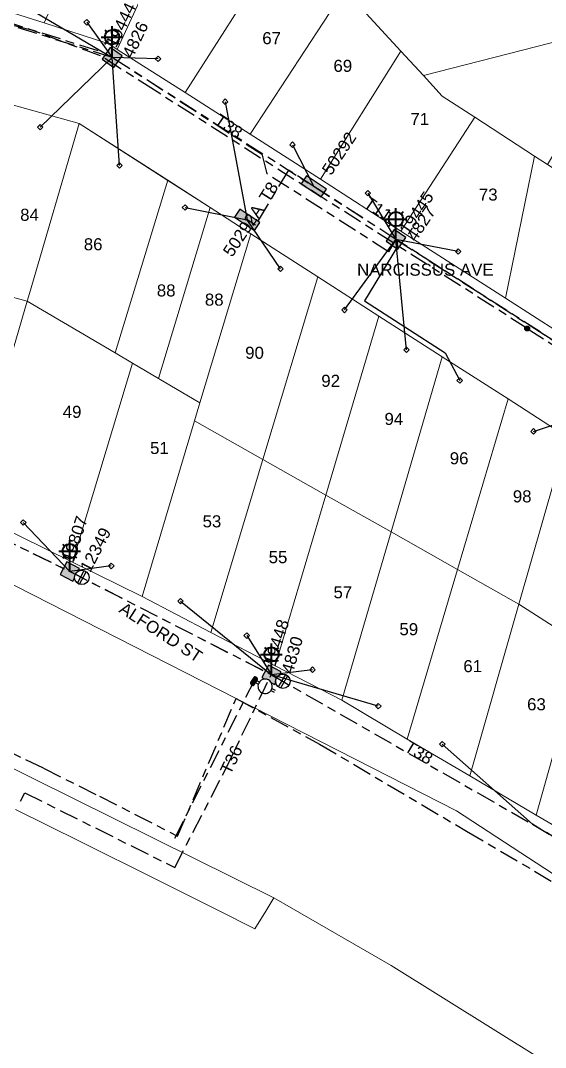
# Model space of a CAD drawing. Header units: metres. Extents: x 301341 to 310479, y 6262403 to 6265281.
# Drawn here: x 303137.1 to 303246, y 6264099.3 to 6264312.3 of the extents above; entities that cross this region are included whole.
import ezdxf
from ezdxf.enums import TextEntityAlignment as Align

# ---------------------------------------------------------------- set-up
doc = ezdxf.new("R2010")
doc.units = ezdxf.units.M
doc.linetypes.add('Cable Exist UG', pattern=[8.2, 4, -1.2, 1.8, -1.2])
doc.layers.get('0').update_dxf_attribs({"color": 6})
doc.layers.add('Cadastre Land Parcels_SP_EXT', color=9, linetype='Continuous', lineweight=5)
doc.layers.add('Cadastre Roads_SP_EXT', color=9, linetype='Continuous', lineweight=5)
for name, color, linetype in [('Equip_HV_EXT', 7, 'Continuous'), ('Equip_LV_EXT', 7, 'Continuous'), ('Equip_SL_EXT', 7, 'Continuous'), ('Equip_SP_SL_EXT', 7, 'Continuous'), ('Mains_HV_EXT', 7, 'Continuous'), ('Mains_LV_EXT', 7, 'Continuous'), ('Mains_SL_EXT', 7, 'Continuous'), ('Services_SP_EXT', 7, 'Continuous'), ('SupportsUG_SP_LV_EXT', 7, 'Continuous'), ('SupportsUG_SP_LV_SL_EXT', 7, 'Continuous')]:
    doc.layers.add(name, color=color, linetype=linetype)
doc.styles.add('COLUMN_LABEL', font='arial.ttf')
doc.styles.add('iecARIAL', font='arial.ttf', dxfattribs={"height": 2})
doc.styles.add('POLE_LABEL', font='arial.ttf')
doc.styles.get("Standard").update_dxf_attribs({"font": 'arial.ttf'})

# ---------------------------------------------------------------- blocks, each defined once
blk = doc.blocks.new('COLUMN_EXT')
blk.add_hatch(color=256).paths.add_polyline_path([(-1.49, 1.48), (-1.49, -1.49), (1.48, -1.49), (1.48, 1.48)])
blk.add_lwpolyline([(-1.49, -1.49), (1.48, -1.49), (1.48, 1.48), (-1.49, 1.48)], close=True)
for tag, height, style, flags, p in [('ASSET_NUM', 2.5, 'COLUMN_LABEL', 8, (2, 2)), ('STRUCTURE_PLANT_NUMBER', 0.2, 'POLE_LABEL', 9, (1.81, 0.03)), ('STREET_CODE', 0.2, 'COLUMN_LABEL', 9, (1.81, -0.2))]:
    blk.add_attdef(tag, text='', height=height, dxfattribs=dict(style=style, flags=flags)).set_placement(p, align=Align.MIDDLE_LEFT)
at = {"flags": 9}
for tag, p in [('COLUMN_TYPE', (1.81, -0.4)), ('OWNED_BY', (1.81, -0.6)), ('STATE', (1.81, -0.8)), ('USAGE', (1.81, -1)), ('STREETNAME', (1.81, -1.6)), ('SUBURB', (1.81, -1.8)), ('LEGEND', (1.81, -1.2)), ('LOCATION', (1.81, -1.4)), ('NOTES', (1.81, -2))]:
    blk.add_attdef(tag, text='', height=0.2, dxfattribs=at).set_placement(p, align=Align.MIDDLE_LEFT)
at = {"flags": 1}
blk.add_attdef('Z', (1.81, -2.35), '', height=0.2, dxfattribs=at)
blk = doc.blocks.new('PILLAR_EXT')
blk.add_hatch(color=256).paths.add_polyline_path([(-2.475, 0.99), (-2.475, -0.99), (2.475, -0.99), (2.475, 0.99)])
blk.add_lwpolyline([(-2.475, -0.99), (2.475, -0.99), (2.475, 0.99), (-2.475, 0.99)], close=True)
at = {"style": 'iecARIAL', "flags": 8}
blk.add_attdef('ASSET_NUM', (1.5, 3.5), '', height=2.5, dxfattribs=at)
for tag, p, flags in [('OWNED_BY', (0, -0.2), 9), ('STATE', (0, -0.4), 9), ('SUPPORT_TYPE', (0, -0.6), 9), ('STREETNAME', (0, -1.8), 9), ('SUBURB', (0, -2), 1), ('USAGE', (0, -0.8), 9), ('LEGEND', (0, -1), 9), ('LOCATION', (0, -1.2), 9), ('NOTES', (0, -1.4), 9), ('PARENT', (0, -1.6), 9)]:
    blk.add_attdef(tag, p, '', height=0.2, dxfattribs=dict(flags=flags))
blk = doc.blocks.new('SL_LANTERN_EXT')
at = {"lineweight": 40}
for p, q in [((0, 1.97), (0, 6.47)), ((-1.46, 5.68), (-1.06, 5.28)), ((1.46, 5.68), (1.06, 5.28)), ((-2.25, 4.22), (2.25, 4.22)), ((-1.46, 2.76), (-1.06, 3.16)), ((0, 0), (0, 2.72)), ((1.46, 2.76), (1.06, 3.16))]:
    blk.add_line(p, q, dxfattribs=at)
blk.add_circle((0, 4.22), 1.5, dxfattribs=at)
at = {"style": 'iecARIAL', "flags": 8}
blk.add_attdef('ASSET_NUM', (1.5, 1.5), '', height=2.5, dxfattribs=at)
for tag, p, height, flags in [('OPERATING_VOLTAGE', (0.98, -1.65), 0.2, 9), ('ORIENTATION', (0.98, -1.85), 0.2, 9), ('OWNED_BY', (0.98, -2.05), 0.2, 9), ('STATE', (0.98, -2.25), 0.2, 9), ('CONSTRUCTED_VOLTAGE', (0.98, -0.65), 0.2, 9), ('CONTROL_TYPE', (0.98, -0.85), 0.2, 9), ('LANTERN_PURPOSE', (0.98, -1.05), 0.2, 9), ('LANTERN_TYPE', (0.98, -1.25), 0.2, 9), ('NO_PHASES', (0.98, -1.45), 0.2, 9), ('LNUMBER', (2.18, -3.25), 2.5, 8), ('USAGE', (0.98, -2.45), 0.2, 9), ('CEXIST', (0.98, -2.65), 0.2, 9), ('CNEW', (0.98, -2.85), 0.2, 9), ('CNUMBER', (0.98, -3.05), 0.2, 9), ('CREMOVE', (0.98, -3.25), 0.2, 9), ('CREPLACE', (0.98, -3.45), 0.2, 9), ('LKINGHEIGHT', (0.98, -3.65), 0.2, 9), ('LBRACKET', (0.98, -3.85), 0.2, 9), ('LBRACKETVOCAB', (0.98, -4.05), 0.2, 9), ('LCATEGORY', (0.98, -4.25), 0.2, 9), ('LCHARGE1', (0.98, -4.45), 0.2, 9), ('LCHARGE1PERCENT', (0.98, -4.65), 0.2, 9), ('LCHARGE2', (0.98, -4.85), 0.2, 9), ('LCHARGE2PERCENT', (0.98, -5.05), 0.2, 9), ('LCHARGE3', (0.98, -5.25), 0.2, 9), ('LCHARGE3PERCENT', (0.98, -5.45), 0.2, 9), ('LEXIST', (0.98, -5.65), 0.2, 9), ('LLAMP', (0.98, -5.85), 0.2, 9), ('LLAMPVOCAB', (0.98, -6.05), 0.2, 9), ('LMAST', (0.98, -6.25), 0.2, 9), ('LMASTVOCAB', (0.98, -6.45), 0.2, 9), ('LNEW', (0.98, -6.65), 0.2, 9), ('LANTNUMBER', (0.98, -6.85), 0.2, 9), ('LOUTREACH', (0.98, -7.25), 0.2, 9), ('LOUTREACHVOCAB', (0.98, -7.45), 0.2, 9), ('LRATECODE', (0.98, -7.65), 0.2, 9), ('LREMOVE', (0.98, -7.85), 0.2, 9), ('LREPLACE', (0.98, -8.05), 0.2, 9), ('LTYPE', (0.98, -8.25), 0.2, 9), ('LTYPEVOCAB', (0.98, -8.45), 0.2, 9), ('LEGEND', (0.98, -8.65), 0.2, 9), ('STREETNAME', (0.98, -9.25), 0.2, 9), ('SUBURB', (0.98, -9.45), 0.2, 1), ('LOCATION', (0.98, -8.85), 0.2, 9), ('NOTES', (0.98, -9.05), 0.2, 9)]:
    blk.add_attdef(tag, p, '', height=height, dxfattribs=dict(flags=flags))
blk = doc.blocks.new('CCP_EXT')
at = {"flags": 9}
for tag, p in [('STATE', (0, -1.8)), ('NOTES', (0, -2))]:
    blk.add_attdef(tag, text='', height=0.2, dxfattribs=at).set_placement(p, align=Align.MIDDLE_LEFT)
blk.add_wipeout([(0, 0.57), (0.57, 0), (0, -0.57), (-0.57, 0)])
blk.add_lwpolyline([(-0.57, 0), (0, 0.57), (0.57, 0), (0, -0.57), (-0.57, 0)])
at = {"flags": 1}
blk.add_attdef('Z', (0, 0), '', height=0.2, dxfattribs=at)
at = {"flags": 9}
for tag, p in [('CCP_TYPE', (0, 0)), ('CONSTRUCTED_VOLTAGE', (0, -0.2)), ('OPERATING_VOLTAGE', (0, -0.6)), ('ORIENTATION', (0, -0.8)), ('OWNED_BY', (0, -1)), ('NO_PHASES', (0, -0.4)), ('USAGE', (0, -1.2)), ('LEGEND', (0, -1.4)), ('LIFE_SUPPORT', (0, -1.6))]:
    blk.add_attdef(tag, text='', height=0.2, dxfattribs=at).set_placement(p, align=Align.MIDDLE_LEFT)
blk = doc.blocks.new('SL_STJ_EXT')
h = blk.add_hatch(color=256)
edge = h.paths.add_edge_path()
edge.add_ellipse((-0.59, 0.13), major_axis=(0.226, 0.226), ratio=1, start_angle=45, end_angle=135)
edge.add_line((-0.91, 0.13), (-0.91, -0.13))
edge.add_ellipse((-0.59, -0.13), major_axis=(0.226, 0.226), ratio=1, start_angle=135, end_angle=225)
edge.add_line((-0.59, -0.45), (0.59, -0.45))
edge.add_ellipse((0.59, -0.13), major_axis=(-0.226, 0.226), ratio=1, start_angle=135, end_angle=225)
edge.add_line((0.91, -0.13), (0.91, 0.13))
edge.add_ellipse((0.59, 0.13), major_axis=(-0.226, 0.226), ratio=1, start_angle=225, end_angle=315)
edge.add_line((0.59, 0.45), (-0.59, 0.45))
blk.add_lwpolyline([(-0.91, 0.13), (-0.91, -0.13, 0.414214), (-0.59, -0.45), (0.59, -0.45, 0.414214), (0.91, -0.13), (0.91, 0.13, 0.414214), (0.59, 0.45), (-0.59, 0.45, 0.414214)], format="xyb", close=True)
at = {"flags": 1}
blk.add_attdef('Z', (0, 0), '', height=0.2, dxfattribs=at)
at = {"flags": 9}
for tag, p in [('ORIENTATION', (0, 0)), ('USAGE', (0, -0.2)), ('LEGEND', (0, -0.4)), ('NOTES', (0, -0.6))]:
    blk.add_attdef(tag, text='', height=0.2, dxfattribs=at).set_placement(p, align=Align.MIDDLE_LEFT)
blk = doc.blocks.new('LV_UG_LINKS_CLOSED_EXT')
blk.add_wipeout([(-1.06, 1.06), (-1.18, 0.92), (-1.29, 0.76), (-1.37, 0.59), (-1.43, 0.42), (-1.48, 0.23), (-1.49, 0.05), (-1.49, -0.14), (-1.46, -0.33), (-1.41, -0.51), (-1.33, -0.68), (-1.24, -0.84), (-1.12, -0.99), (-0.99, -1.12), (-0.84, -1.24), (-0.68, -1.33), (-0.51, -1.41), (-0.33, -1.46), (-0.14, -1.49), (0.05, -1.49), (0.23, -1.48), (0.42, -1.43), (0.59, -1.37), (0.76, -1.29), (0.92, -1.18), (1.06, -1.06), (1.18, -0.92), (1.29, -0.76), (1.37, -0.59), (1.43, -0.42), (1.48, -0.23), (1.49, -0.05), (1.49, 0.14), (1.46, 0.33), (1.41, 0.51), (1.33, 0.68), (1.24, 0.84), (1.12, 0.99), (0.99, 1.12), (0.84, 1.24), (0.68, 1.33), (0.51, 1.41), (0.33, 1.46), (0.14, 1.49), (-0.05, 1.49), (-0.23, 1.48), (-0.42, 1.43), (-0.59, 1.37), (-0.76, 1.29), (-0.92, 1.18)])
for p, q in [((-0.25, -1.48), (-0.25, 1.48)), ((0.25, -1.48), (0.25, 1.48))]:
    blk.add_line(p, q)
blk.add_circle((0, 0), 1.5)
at = {"flags": 9}
for tag, p in [('ACTUAL_STATUS', (0, 0)), ('CONSTRUCTED_VOLTAGE', (0, -0.2)), ('OPERATING_VOLTAGE', (0, -0.6)), ('ORIENTATION', (0, -0.8)), ('STATE', (0, -1)), ('SWITCH_TYPE', (0, -1.2)), ('NO_PHASES', (0, -0.4)), ('USAGE', (0, -1.4)), ('NOTES', (0, -1.6))]:
    blk.add_attdef(tag, text='', height=0.2, dxfattribs=at).set_placement(p, align=Align.MIDDLE_LEFT)
at = {"flags": 1}
blk.add_attdef('Z', (0, 0), '', height=0.2, dxfattribs=at)
blk = doc.blocks.new('LV_UG_LINKS_OPEN_EXT')
for p, q in [((-0.25, 1.47), (-0.25, 2.22)), ((0.25, 1.47), (0.25, 2.22)), ((-0.25, -1.47), (-0.25, -2.22)), ((0.25, -1.47), (0.25, -2.22))]:
    blk.add_line(p, q)
at = {"flags": 9}
for tag, p in [('ACTUAL_STATUS', (0, 0)), ('CONSTRUCTED_VOLTAGE', (0, -0.2)), ('OPERATING_VOLTAGE', (0, -0.6)), ('ORIENTATION', (0, -0.8)), ('STATE', (0, -1)), ('SWITCH_TYPE', (0, -1.2)), ('NO_PHASES', (0, -0.4)), ('USAGE', (0, -1.4)), ('NOTES', (0, -1.6))]:
    blk.add_attdef(tag, text='', height=0.2, dxfattribs=at).set_placement(p, align=Align.MIDDLE_LEFT)
at = {"flags": 1}
blk.add_attdef('Z', (0, 0), '', height=0.2, dxfattribs=at)
blk.add_wipeout([(-0.25, 1.47), (-0.43, 1.43), (-0.61, 1.36), (-0.77, 1.28), (-0.93, 1.17), (-1.07, 1.05), (-1.19, 0.9), (-1.29, 0.75), (-1.38, 0.58), (-1.44, 0.4), (-1.48, 0.22), (-1.49, 0.03), (-1.49, -0.16), (-1.45, -0.34), (-1.4, -0.52), (-1.32, -0.69), (-1.23, -0.85), (-1.11, -1), (-0.98, -1.13), (-0.83, -1.24), (-0.66, -1.34), (-0.49, -1.41), (-0.31, -1.46), (-0.13, -1.49), (0.06, -1.49), (0.25, -1.47), (0.43, -1.43), (0.61, -1.36), (0.77, -1.28), (0.93, -1.17), (1.07, -1.05), (1.19, -0.9), (1.29, -0.75), (1.38, -0.58), (1.44, -0.4), (1.48, -0.22), (1.49, -0.03), (1.49, 0.16), (1.45, 0.34), (1.4, 0.52), (1.32, 0.69), (1.23, 0.85), (1.11, 1), (0.98, 1.13), (0.83, 1.24), (0.66, 1.34), (0.49, 1.41), (0.31, 1.46), (0.13, 1.49), (-0.06, 1.49)])
blk.add_lwpolyline([(0, -1.49, 1), (0, 1.49, 1)], format="xyb", close=True)
blk = doc.blocks.new('CONNECTOR_NODE_EXT')
h = blk.add_hatch(color=256)
edge = h.paths.add_edge_path()
edge.add_arc((0, 0), 0.5, 0, 360)
blk.add_circle((0, 0), 0.5)
at = {"flags": 1}
blk.add_attdef('Z', (0, 0), '', height=0.2, dxfattribs=at)
at = {"flags": 9}
for tag, p in [('CONNECTOR_TYPE', (0, 0)), ('CONSTRUCTED_VOLTAGE', (0, -0.2)), ('OPERATING_VOLTAGE', (0, -0.6)), ('ORIENTATION', (0, -0.8)), ('SUBTYPE', (0, -1)), ('NO_PHASES', (0, -0.4)), ('USAGE', (0, -1.2)), ('NOTES', (0, -1.4))]:
    blk.add_attdef(tag, text='', height=0.2, dxfattribs=at).set_placement(p, align=Align.MIDDLE_LEFT)

msp = doc.modelspace()

# ---------------------------------------------------------------- linework, layer by layer
at = {"layer": 'Cadastre Land Parcels_SP_EXT', "linetype": 'Continuous'}
for points in [[(303142.59, 6264349.7), (303137.84, 6264351.1), (303126.31, 6264316.78), (303141.94, 6264311.76), (303156.07, 6264343.69), (303148.6, 6264348), (303142.59, 6264349.7)], [(303170.72, 6264335.76), (303156.07, 6264343.69), (303141.94, 6264311.76), (303155.4, 6264307.44), (303157.13, 6264306.28), (303170.72, 6264335.76)], [(303189.25, 6264325.62), (303178.72, 6264331.41), (303170.72, 6264335.76), (303157.13, 6264306.28), (303171.2, 6264297.32), (303189.25, 6264325.62)], [(303203.69, 6264317.78), (303189.25, 6264325.62), (303171.2, 6264297.32), (303184.66, 6264288.7), (303203.69, 6264317.78)], [(303250.1, 6264319.77), (303215.29, 6264323.25), (303207.46, 6264317.23), (303206.31, 6264316.35), (303215.93, 6264305.91), (303220.63, 6264300.84), (303252.8, 6264309.12), (303252.18, 6264309.86), (303251.62, 6264310.63), (303251.13, 6264311.45), (303250.71, 6264312.31), (303250.37, 6264313.19), (303250.09, 6264314.11), (303249.9, 6264315.04), (303249.78, 6264315.99), (303249.74, 6264316.94), (303249.78, 6264317.9), (303249.89, 6264318.84), (303250.1, 6264319.77)], [(303215.93, 6264305.91), (303206.31, 6264316.35), (303203.69, 6264317.78), (303184.66, 6264288.7), (303199.26, 6264279.37), (303215.93, 6264305.91)], [(303260.17, 6264305.35), (303259.25, 6264305.52), (303258.33, 6264305.74), (303257.44, 6264306.03), (303256.57, 6264306.39), (303255.74, 6264306.81), (303254.94, 6264307.3), (303254.18, 6264307.85), (303253.46, 6264308.46), (303252.8, 6264309.12), (303220.63, 6264300.84), (303224.51, 6264296.59), (303231.3, 6264292.2), (303243.66, 6264284.16), (303246.4, 6264282.39), (303260.17, 6264305.35)], [(303231.3, 6264292.2), (303224.51, 6264296.59), (303220.63, 6264300.84), (303215.93, 6264305.91), (303199.26, 6264279.37), (303215.97, 6264268.59), (303231.3, 6264292.2)], [(303149.25, 6264290.88), (303134.66, 6264294.98), (303123.63, 6264258.08), (303138.45, 6264254.05), (303138.91, 6264255.67), (303149.25, 6264290.88)], [(303243.66, 6264284.16), (303231.3, 6264292.2), (303215.97, 6264268.59), (303237.65, 6264254.72), (303243.66, 6264284.16)], [(303167.61, 6264279.13), (303149.25, 6264290.88), (303138.91, 6264255.67), (303138.45, 6264254.05), (303156.66, 6264243.35), (303167.61, 6264279.13)], [(303260.38, 6264273.28), (303246.4, 6264282.39), (303243.66, 6264284.16), (303237.65, 6264254.72), (303254.46, 6264243.94), (303260.38, 6264273.28)], [(303176.41, 6264273.47), (303167.61, 6264279.13), (303156.66, 6264243.35), (303160.3, 6264241.22), (303165.67, 6264238.05), (303176.41, 6264273.47)], [(303174.28, 6264232.96), (303184.82, 6264268.06), (303176.41, 6264273.47), (303165.67, 6264238.05), (303174.28, 6264232.96)], [(303198.72, 6264259.13), (303184.82, 6264268.06), (303174.28, 6264232.96), (303173.16, 6264229.23), (303187.32, 6264221.23), (303198.72, 6264259.13)], [(303138.45, 6264254.05), (303123.63, 6264258.08), (303111.08, 6264216.03), (303125.79, 6264210.8), (303138.45, 6264254.05)], [(303200.37, 6264213.86), (303211.37, 6264250.98), (303198.72, 6264259.13), (303187.32, 6264221.23), (303200.37, 6264213.86)], [(303156.66, 6264243.35), (303138.45, 6264254.05), (303125.79, 6264210.8), (303147.87, 6264199.94), (303160.3, 6264241.22), (303156.66, 6264243.35)], [(303213.93, 6264206.2), (303224.55, 6264242.52), (303211.37, 6264250.98), (303200.37, 6264213.86), (303213.93, 6264206.2)], [(303173.16, 6264229.23), (303174.28, 6264232.96), (303165.67, 6264238.05), (303160.3, 6264241.22), (303147.87, 6264199.94), (303162.27, 6264192.8), (303173.16, 6264229.23)], [(303238.21, 6264233.79), (303224.55, 6264242.52), (303213.93, 6264206.2), (303227.71, 6264198.41), (303238.21, 6264233.79)], [(303250.37, 6264225.92), (303238.21, 6264233.79), (303227.71, 6264198.41), (303240.43, 6264191.23), (303250.37, 6264225.92)], [(303187.32, 6264221.23), (303173.16, 6264229.23), (303162.27, 6264192.8), (303176.54, 6264185.38), (303187.32, 6264221.23)], [(303263.74, 6264217.38), (303250.37, 6264225.92), (303240.43, 6264191.23), (303253.91, 6264182.59), (303263.74, 6264217.38)], [(303200.37, 6264213.86), (303187.32, 6264221.23), (303176.54, 6264185.38), (303189.87, 6264178.44), (303200.37, 6264213.86)], [(303213.93, 6264206.2), (303200.37, 6264213.86), (303189.87, 6264178.44), (303203.73, 6264171.3), (303213.93, 6264206.2)], [(303227.71, 6264198.41), (303213.93, 6264206.2), (303203.73, 6264171.3), (303217.27, 6264163.26), (303227.71, 6264198.41)], [(303240.43, 6264191.23), (303227.71, 6264198.41), (303217.27, 6264163.26), (303230.23, 6264155.61), (303240.43, 6264191.23)], [(303253.91, 6264182.59), (303240.43, 6264191.23), (303230.23, 6264155.61), (303243.99, 6264147.47), (303253.91, 6264182.59)], [(303264.89, 6264163.82), (303267.78, 6264173.71), (303264.64, 6264175.72), (303253.91, 6264182.59), (303243.99, 6264147.47), (303257.75, 6264139.43), (303264.89, 6264163.82)]]:
    msp.add_lwpolyline(points, close=True, dxfattribs=at)
at = {"layer": 'Cadastre Roads_SP_EXT', "linetype": 'Continuous'}
msp.add_lwpolyline([(303136.02, 6264148.68), (303149.59, 6264141.93), (303164.82, 6264134.32), (303178.13, 6264127.68), (303185.63, 6264123.92), (303187.91, 6264127.59), (303189.62, 6264130.35), (303189.62, 6264130.35), (303123.17, 6264163.26)], dxfattribs=at)
at = {"layer": 'Mains_HV_EXT', "linetype": 'Cable Exist UG'}
msp.add_lwpolyline([(303141.79, 6264157.21), (303114.98, 6264170.05), (303063.29, 6264192.16)], dxfattribs=at)
at = {"layer": 'Mains_LV_EXT', "linetype": 'Cable Exist UG'}
for points in [[(303197.9, 6264277.87), (303192.68, 6264281.24), (303185.77, 6264269.86), (303184.07, 6264270.94)], [(303243.27, 6264145.58), (303256.9, 6264137.56), (303293.88, 6264113.11), (303297.28, 6264115.66), (303301.76, 6264112.76), (303307.42, 6264149.12), (303299.94, 6264190.15), (303307.06, 6264190.61), (303311.18, 6264182.11)]]:
    msp.add_lwpolyline(points, dxfattribs=at)
at = {"layer": 'Mains_SL_EXT', "linetype": 'Cable Exist UG'}
msp.add_lwpolyline([(303314.92, 6264176.06), (303305.51, 6264189.07), (303300.18, 6264188.84), (303301.51, 6264181.55), (303305.48, 6264159.76), (303303.66, 6264156.72), (303305.15, 6264148.57), (303300.1, 6264113.83), (303298, 6264114.87), (303297.28, 6264115.66), (303293.88, 6264113.11), (303292.3, 6264114.15), (303259.21, 6264136.03), (303243.27, 6264145.58)], dxfattribs=at)

# ---------------------------------------------------------------- block references
at = {"layer": 'Equip_HV_EXT'}
msp.add_blockref('CONNECTOR_NODE_EXT', (303242.15, 6264248.41), dxfattribs=at)
at = {"layer": 'Equip_SL_EXT', "rotation": 57.7282262298835}
msp.add_blockref('SL_STJ_EXT', (303185.49, 6264175.26), dxfattribs=at)
at = {"layer": 'Equip_SP_SL_EXT'}
ref = msp.add_blockref('SL_LANTERN_EXT', (303156.04, 6264304.61), dxfattribs=at)
ref.add_attrib('ASSET_NUM', '19444', dxfattribs={"layer": '0', "height": 2.5, "rotation": 64.1755, "style": 'iecARIAL'}).set_placement((303157.54, 6264306.11), align=Align.BOTTOM_LEFT)
ref = msp.add_blockref('SL_LANTERN_EXT', (303214.94, 6264266.88), dxfattribs=at)
ref.add_attrib('ASSET_NUM', '19445', dxfattribs={"layer": '0', "height": 2.5, "rotation": 55.9143, "style": 'iecARIAL'}).set_placement((303216.44, 6264268.38), align=Align.MIDDLE_LEFT)
ref = msp.add_blockref('SL_LANTERN_EXT', (303147.27, 6264198.01), dxfattribs=at)
ref.add_attrib('ASSET_NUM', '19807', dxfattribs={"layer": '0', "height": 2.5, "rotation": 72.1638, "style": 'iecARIAL'}).set_placement((303148.77, 6264199.52), align=Align.BOTTOM_LEFT)
ref = msp.add_blockref('SL_LANTERN_EXT', (303189.11, 6264176.59), dxfattribs=at)
ref.add_attrib('ASSET_NUM', '19448', dxfattribs={"layer": '0', "height": 2.5, "rotation": 72.4085, "style": 'iecARIAL'}).set_placement((303190.61, 6264178.09), align=Align.BOTTOM_LEFT)
at = {"layer": 'SupportsUG_SP_LV_EXT'}
ref = msp.add_blockref('PILLAR_EXT', (303197.9, 6264277.87), dxfattribs=dict(at, rotation=146.2259907007825))
ref.add_attrib('ASSET_NUM', '50292', dxfattribs={"layer": '0', "height": 2.5, "rotation": 56.3345, "style": 'iecARIAL'}).set_placement((303199.4, 6264281.37), align=Align.TOP_LEFT)
ref = msp.add_blockref('PILLAR_EXT', (303184.07, 6264270.94), dxfattribs=dict(at, rotation=326.1455790971279))
ref.add_attrib('ASSET_NUM', '50292A', dxfattribs={"layer": '0', "height": 2.5, "rotation": 56.1818, "style": 'iecARIAL'}).set_placement((303185.57, 6264274.44), align=Align.TOP_RIGHT)
at = {"layer": 'SupportsUG_SP_LV_SL_EXT'}
ref = msp.add_blockref('COLUMN_EXT', (303156.04, 6264304.61), dxfattribs=dict(at, rotation=145.1195455364078))
ref.add_attrib('ASSET_NUM', '4826', dxfattribs={"layer": '0', "height": 2.5, "rotation": 64.1755, "style": 'COLUMN_LABEL'}).set_placement((303158.04, 6264305.36), align=Align.TOP_LEFT)
ref = msp.add_blockref('COLUMN_EXT', (303214.94, 6264266.88), dxfattribs=dict(at, rotation=146.0129049684028))
ref.add_attrib('ASSET_NUM', '4827', dxfattribs={"layer": '0', "height": 2.5, "rotation": 56.122, "style": 'COLUMN_LABEL'}).set_placement((303216.94, 6264267.63), align=Align.TOP_LEFT)
ref = msp.add_blockref('COLUMN_EXT', (303147.27, 6264198.01), dxfattribs=dict(at, rotation=152.5715437546977))
ref.add_attrib('ASSET_NUM', '12349', dxfattribs={"layer": '0', "height": 2.5, "rotation": 62.6806, "style": 'COLUMN_LABEL'}).set_placement((303149.27, 6264198.77), align=Align.TOP_LEFT)
ref = msp.add_blockref('COLUMN_EXT', (303189.11, 6264176.59), dxfattribs=dict(at, rotation=151.3690599503766))
ref.add_attrib('ASSET_NUM', '4830', dxfattribs={"layer": '0', "height": 2.5, "rotation": 73.6389, "style": 'COLUMN_LABEL'}).set_placement((303191.11, 6264177.34), align=Align.TOP_LEFT)

# ---------------------------------------------------------------- texts
at = {"layer": 'Cadastre Land Parcels_SP_EXT'}
for s, p in [('67', (303187.2, 6264307.36)), ('69', (303201.97, 6264301.62)), ('71', (303217.93, 6264290.58)), ('73', (303232.14, 6264274.92)), ('84', (303136.98, 6264270.73)), ('86', (303150.18, 6264264.62)), ('88', (303165.33, 6264255.04)), ('88', (303175.3, 6264253.14)), ('90', (303183.66, 6264242.12)), ('92', (303199.45, 6264236.3)), ('49', (303145.81, 6264229.87)), ('94', (303212.56, 6264228.39)), ('51', (303163.93, 6264222.37)), ('96', (303226.1, 6264220.23)), ('98', (303239.18, 6264212.34)), ('53', (303174.82, 6264207.16)), ('55', (303188.53, 6264199.73)), ('57', (303201.98, 6264192.45)), ('59', (303215.66, 6264184.79)), ('61', (303228.91, 6264177.13)), ('63', (303242.14, 6264169.22))]:
    msp.add_text(s, height=2.5, dxfattribs=at).set_placement(p)
at = {"layer": 'Cadastre Roads_SP_EXT'}
msp.add_text('NARCISSUS AVE', height=2.5, dxfattribs=at).set_placement((303206.87, 6264259.35))
at = {"layer": 'Mains_LV_EXT'}
for s, rotation, p in [('T38', 325.9185, (303177.03, 6264291.01)), ('T8', 57.6265, (303188.48, 6264274.32)), ('T36', 64.3489, (303180.6, 6264155.71)), ('T38', 329.0841, (303216.46, 6264160.93))]:
    msp.add_text(s, height=2.5, rotation=rotation, dxfattribs=at).set_placement(p)

# ---------------------------------------------------------------- next in the draw order: block references
at = {"layer": 'Services_SP_EXT'}
for p in [(303150.79, 6264311.9), (303165.58, 6264304.34), (303179.51, 6264295.44), (303141.13, 6264290.14), (303193.46, 6264286.51), (303157.59, 6264282.22), (303209.12, 6264276.45), (303171.18, 6264273.51), (303227.85, 6264264.37), (303190.97, 6264260.79), (303204.25, 6264252.25), (303217.12, 6264243.98), (303228.17, 6264237.6), (303243.47, 6264227.07), (303137.63, 6264208.16), (303155.89, 6264199.15), (303170.25, 6264191.86), (303183.98, 6264184.7), (303197.63, 6264177.63), (303211.27, 6264170.07), (303224.55, 6264162.21)]:
    msp.add_blockref('CCP_EXT', p, dxfattribs=at)

# ---------------------------------------------------------------- next in the draw order: linework, layer by layer
at = {"layer": 'Cadastre Roads_SP_EXT', "linetype": 'Continuous'}
for points in [[(303254.46, 6264243.94), (303237.65, 6264254.72), (303215.97, 6264268.59), (303199.26, 6264279.37), (303184.66, 6264288.7), (303171.2, 6264297.32), (303157.13, 6264306.28), (303155.4, 6264307.44), (303141.94, 6264311.76), (303126.31, 6264316.78)], [(303134.65, 6264294.98), (303149.25, 6264290.88), (303167.61, 6264279.12), (303176.41, 6264273.47), (303184.82, 6264268.06), (303198.72, 6264259.13), (303211.37, 6264250.98), (303224.55, 6264242.52), (303238.21, 6264233.79), (303250.37, 6264225.92)], [(303396.83, 6264034.71), (303371.7, 6264052.21), (303325.49, 6264084.4), (303265.72, 6264123.42), (303227.51, 6264148.35), (303121.9, 6264202.14), (303018.67, 6264239.95), (303018.67, 6264239.95), (303012.56, 6264224.2), (303004.43, 6264203.23), (303021.97, 6264196.47), (303025.41, 6264205.01), (303123.17, 6264163.26), (303189.62, 6264130.35), (303213.93, 6264116.27), (303266.54, 6264083.49), (303285.35, 6264071.77), (303296.08, 6264065.27), (303341.23, 6264032.53), (303371.23, 6264010.78), (303378.5, 6264004.98), (303394.91, 6263991.96)], [(303330.58, 6264091.72), (303306.89, 6264107.08), (303303.43, 6264109.3), (303301.97, 6264110.28), (303300.51, 6264111.26), (303285.01, 6264121.45), (303270.93, 6264130.7), (303265.5, 6264134.3), (303257.75, 6264139.43), (303243.99, 6264147.47), (303230.23, 6264155.61), (303217.27, 6264163.26), (303203.73, 6264171.3), (303189.87, 6264178.44), (303176.54, 6264185.38), (303162.27, 6264192.8), (303147.87, 6264199.94), (303125.79, 6264210.8)], [(303121.9, 6264202.14), (303227.51, 6264148.35), (303265.72, 6264123.42), (303325.49, 6264084.4)]]:
    msp.add_lwpolyline(points, dxfattribs=at)
at = {"layer": 'Mains_HV_EXT', "linetype": 'Cable Exist UG'}
for points in [[(303242.15, 6264248.41), (303164.86, 6264297.8), (303153.66, 6264304.95), (303139.31, 6264310.28), (303110.06, 6264317.65)], [(303242.15, 6264248.41), (303266.32, 6264232.97), (303264.57, 6264220.41), (303303.33, 6264195.89), (303311.18, 6264182.11)]]:
    msp.add_lwpolyline(points, dxfattribs=at)
at = {"layer": 'Mains_LV_EXT', "linetype": 'Cable Exist UG'}
for points in [[(303110.56, 6264319.02), (303125.81, 6264314.65), (303153.97, 6264305.76), (303156.04, 6264304.61)], [(303214.94, 6264266.88), (303213.42, 6264264.3), (303188.2, 6264280.48), (303187.23, 6264284.4), (303156.04, 6264304.61)], [(303214.94, 6264266.88), (303197.9, 6264277.87)], [(303214.94, 6264266.88), (303265.54, 6264234.39)]]:
    msp.add_lwpolyline(points, dxfattribs=at)
at = {"layer": 'Mains_SL_EXT', "linetype": 'Cable Exist UG'}
for points in [[(303156.04, 6264304.61), (303110.56, 6264319.02)], [(303214.94, 6264266.88), (303156.04, 6264304.61)], [(303265.54, 6264234.39), (303214.94, 6264266.88)]]:
    msp.add_lwpolyline(points, dxfattribs=at)
at = {"layer": 'Services_SP_EXT'}
for points in [[(303135.17, 6264316.97), (303156.04, 6264304.61)], [(303150.79, 6264311.9), (303156.04, 6264304.61)], [(303141.13, 6264290.14), (303156.04, 6264304.61)], [(303157.59, 6264282.22), (303156.04, 6264304.61)], [(303165.58, 6264304.34), (303156.04, 6264304.61)], [(303179.51, 6264295.44), (303184.07, 6264270.94)], [(303193.46, 6264286.51), (303197.9, 6264277.87)], [(303209.12, 6264276.45), (303214.94, 6264266.88)], [(303171.18, 6264273.51), (303184.07, 6264270.94)], [(303190.97, 6264260.79), (303184.07, 6264270.94)], [(303204.25, 6264252.25), (303214.94, 6264266.88)], [(303215.11, 6264266.77), (303215.24, 6264265.41), (303208.41, 6264254.11), (303225.12, 6264243.32), (303228.17, 6264237.6)], [(303217.12, 6264243.98), (303214.94, 6264266.88)], [(303227.85, 6264264.37), (303214.94, 6264266.88)], [(303243.47, 6264227.07), (303265.54, 6264234.39)], [(303224.55, 6264162.21), (303243.27, 6264145.58)]]:
    msp.add_lwpolyline(points, dxfattribs=at)

# ---------------------------------------------------------------- next in the draw order: texts
at = {"layer": 'Cadastre Roads_SP_EXT'}
msp.add_text('ALFORD ST', height=2.5, rotation=326.9744, dxfattribs=at).set_placement((303157.29, 6264189.69))
at = {"layer": 'Mains_LV_EXT'}
msp.add_text('T11', height=2.5, rotation=326.0462, dxfattribs=at).set_placement((303208.04, 6264273.81))

# ---------------------------------------------------------------- next in the draw order: block references
at = {"layer": 'Equip_LV_EXT'}
for name, p, rotation in [('LV_UG_LINKS_CLOSED_EXT', (303149.77, 6264196.78), 331.7598379254723), ('LV_UG_LINKS_OPEN_EXT', (303187.8, 6264174.19), 63.02935908029599)]:
    msp.add_blockref(name, p, dxfattribs=dict(at, rotation=rotation))

# ---------------------------------------------------------------- next in the draw order: linework, layer by layer
at = {"layer": 'Mains_LV_EXT', "linetype": 'Cable Exist UG'}
msp.add_lwpolyline([(303096.75, 6264219.07), (303125.1, 6264208.92), (303147.27, 6264198.01)], dxfattribs=at)
at = {"layer": 'Mains_SL_EXT', "linetype": 'Cable Exist UG'}
for points in [[(303096.75, 6264219.07), (303124.92, 6264208.98), (303147.27, 6264198.01)], [(303169.05, 6264142.69), (303185.49, 6264175.26)]]:
    msp.add_lwpolyline(points, dxfattribs=at)
at = {"layer": 'Services_SP_EXT'}
for points in [[(303137.63, 6264208.16), (303147.27, 6264198.01)], [(303155.89, 6264199.15), (303147.27, 6264198.01)]]:
    msp.add_lwpolyline(points, dxfattribs=at)

# ---------------------------------------------------------------- next in the draw order: block references
at = {"layer": 'Equip_LV_EXT', "rotation": 150.1665381552656}
msp.add_blockref('LV_UG_LINKS_CLOSED_EXT', (303191.48, 6264175.23), dxfattribs=at)

# ---------------------------------------------------------------- next in the draw order: linework, layer by layer
at = {"layer": 'Mains_HV_EXT', "linetype": 'Cable Exist UG'}
msp.add_lwpolyline([(303141.79, 6264157.21), (303153.43, 6264151.42), (303169.63, 6264143.11), (303181.78, 6264171.65), (303199.06, 6264162.21), (303229.57, 6264144.15), (303252.65, 6264130.59), (303299.97, 6264099.86), (303307.65, 6264148.95), (303299.81, 6264189.87), (303299.81, 6264189.87), (303304.97, 6264189.05), (303309.69, 6264180.85), (303311.18, 6264182.11)], dxfattribs=at)
at = {"layer": 'Mains_LV_EXT', "linetype": 'Cable Exist UG'}
for points in [[(303147.25, 6264198.05), (303189.11, 6264176.59)], [(303137.06, 6264150.4), (303137.92, 6264152.13), (303169.04, 6264136.62), (303179.43, 6264156.66), (303189.06, 6264176.6)], [(303189.11, 6264176.59), (303243.27, 6264145.58)]]:
    msp.add_lwpolyline(points, dxfattribs=at)
at = {"layer": 'Mains_SL_EXT', "linetype": 'Cable Exist UG'}
for points in [[(303147.27, 6264198.01), (303189.11, 6264176.59)], [(303189.11, 6264176.59), (303243.27, 6264145.58)]]:
    msp.add_lwpolyline(points, dxfattribs=at)
at = {"layer": 'Services_SP_EXT'}
for points in [[(303170.25, 6264191.86), (303189.11, 6264176.59)], [(303183.98, 6264184.7), (303189.11, 6264176.59)], [(303197.63, 6264177.63), (303189.11, 6264176.59)], [(303211.27, 6264170.07), (303189.11, 6264176.59)]]:
    msp.add_lwpolyline(points, dxfattribs=at)

doc.saveas('drawing.dxf')
